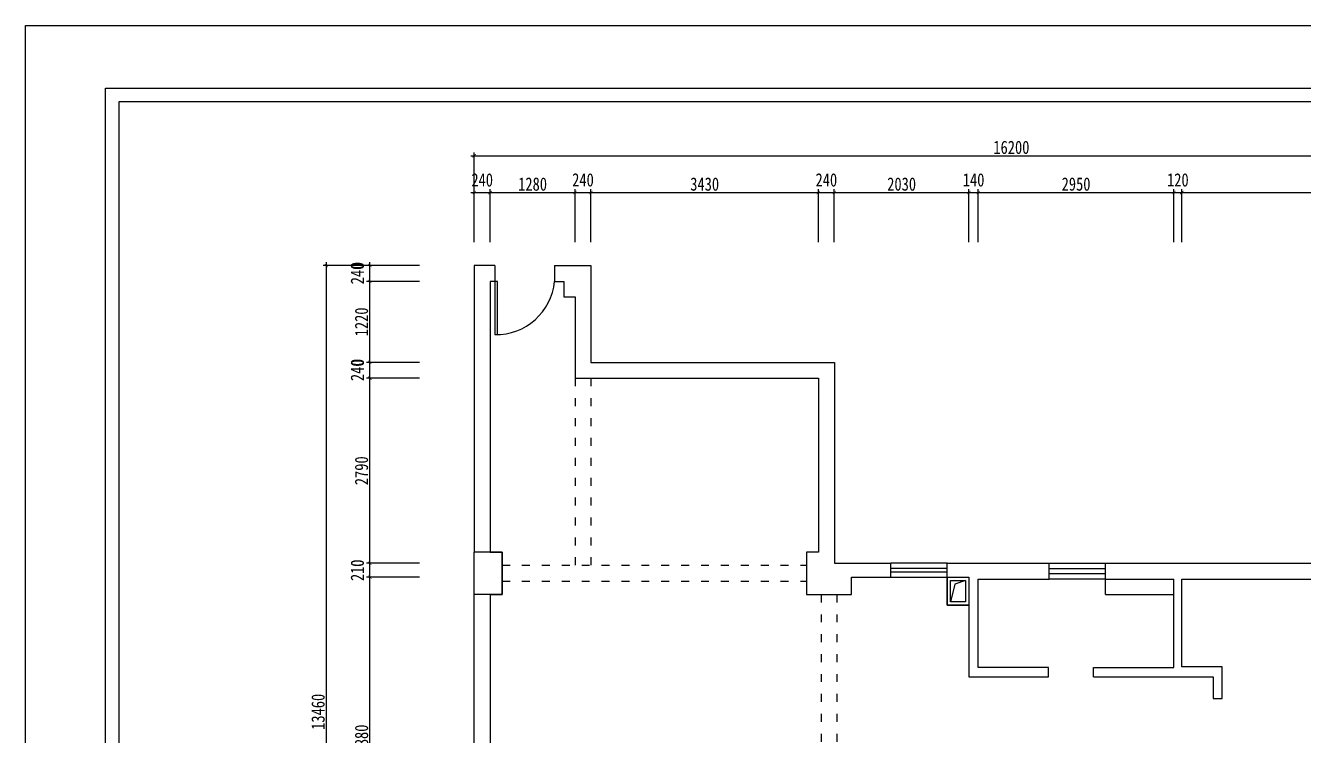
# Model space of a CAD drawing. Header units: millimetres. Extents: x 80308 to 204088, y -952573 to -878525.
# Drawn here: x 106601 to 125871, y -889230 to -878525 of the extents above; entities that cross this region are included whole.
import ezdxf

# ---------------------------------------------------------------- set-up
doc = ezdxf.new("R2010")
doc.units = ezdxf.units.MM
doc.header["$PDMODE"] = 3
doc.linetypes.add('ACAD_ISO03W100', pattern=[30, 12, -18])
for name, color, linetype in [('06其他', 8, 'Continuous'), ('250', 250, 'Continuous'), ('细线', 250, 'Continuous')]:
    doc.layers.add(name, color=color, linetype=linetype)
doc.styles.add('DIM', font='simhei.ttf', dxfattribs={"width": 0.8})
doc.dimstyles.new('1-50', dxfattribs={"dimscale": 50, "dimtxt": 4, "dimasz": 1, "dimexe": 1, "dimexo": 0.1, "dimgap": 0.5, "dimtad": 1, "dimdec": 0, "dimdsep": 46, "dimtxsty": 'DIM', "dimblk": 'ARCHTICK', "dimcen": 4, "dimdle": 1, "dimclrd": 3, "dimclre": 3, "dimclrt": 1, "dimadec": 0, "dimazin": 0, "dimtfac": 1, "dimtdec": 0, "dimtmove": 2, "dimatfit": 3, "dimldrblk": 'DOT', "dimfxl": 15, "dimfxlon": 1, "dimarcsym": 0})

# ---------------------------------------------------------------- blocks, each defined once
blk = doc.blocks.new('_ArchTick')
at = {"color": 0, "linetype": 'ByBlock', "const_width": 0.15}
blk.add_lwpolyline([(-0.5, -0.5), (0.5, 0.5)], dxfattribs=at)
blk = doc.blocks.new('*D140')
at = {"layer": '250', "color": 3, "lineweight": -2}
for p, q in [((113367, -881793), (113367, -880993)), ((113607, -881793), (113607, -880993)), ((113317, -881043), (113657, -881043))]:
    blk.add_line(p, q, dxfattribs=at)
at = {"layer": 'Defpoints', "color": 0}
for p in [(113607, -881043), (113367, -883349), (113607, -883589)]:
    blk.add_point(p, dxfattribs=at)
at = {"layer": '250', "color": 3, "lineweight": -2, "xscale": 50, "yscale": 50, "zscale": 50, "rotation": 180}
blk.add_blockref('_ArchTick', (113367, -881043), dxfattribs=at)
at = {"layer": '250', "color": 3, "lineweight": -2, "xscale": 50, "yscale": 50, "zscale": 50}
blk.add_blockref('_ArchTick', (113607, -881043), dxfattribs=at)
at = {"layer": '250', "color": 1, "insert": (113487, -880854), "char_height": 200, "attachment_point": 5, "style": 'DIM'}
blk.add_mtext('240', dxfattribs=at)
blk = doc.blocks.new('_Dot')
at = {"color": 0, "linetype": 'ByBlock', "lineweight": -2}
blk.add_line((-0.5, 0), (-1, 0), dxfattribs=at)
at = {"color": 0, "linetype": 'ByBlock', "const_width": 0.5}
blk.add_lwpolyline([(-0.25, 0, 1), (0.25, 0, 1)], format="xyb", close=True, dxfattribs=at)
blk = doc.blocks.new('*D141')
at = {"layer": '250', "color": 3, "lineweight": -2}
for p, q in [((113607, -881793), (113607, -880993)), ((114887, -881793), (114887, -880993)), ((113557, -881043), (114937, -881043))]:
    blk.add_line(p, q, dxfattribs=at)
at = {"layer": 'Defpoints', "color": 0}
for p in [(114887, -881043), (113607, -883589), (114887, -883819)]:
    blk.add_point(p, dxfattribs=at)
at = {"layer": '250', "color": 3, "lineweight": -2, "xscale": 50, "yscale": 50, "zscale": 50, "rotation": 180}
blk.add_blockref('_ArchTick', (113607, -881043), dxfattribs=at)
at = {"layer": '250', "color": 3, "lineweight": -2, "xscale": 50, "yscale": 50, "zscale": 50}
blk.add_blockref('_ArchTick', (114887, -881043), dxfattribs=at)
at = {"layer": '250', "color": 1, "insert": (114247, -880917), "char_height": 200, "attachment_point": 5, "style": 'DIM'}
blk.add_mtext('1280', dxfattribs=at)
blk = doc.blocks.new('*D142')
at = {"layer": '250', "color": 3, "lineweight": -2}
for p, q in [((114887, -881793), (114887, -880993)), ((115127, -881793), (115127, -880993)), ((114837, -881043), (115177, -881043))]:
    blk.add_line(p, q, dxfattribs=at)
at = {"layer": 'Defpoints', "color": 0}
for p in [(115127, -881043), (115127, -883349), (114887, -883819)]:
    blk.add_point(p, dxfattribs=at)
at = {"layer": '250', "color": 3, "lineweight": -2, "xscale": 50, "yscale": 50, "zscale": 50, "rotation": 180}
blk.add_blockref('_ArchTick', (114887, -881043), dxfattribs=at)
at = {"layer": '250', "color": 3, "lineweight": -2, "xscale": 50, "yscale": 50, "zscale": 50}
blk.add_blockref('_ArchTick', (115127, -881043), dxfattribs=at)
at = {"layer": '250', "color": 1, "insert": (115007, -880854), "char_height": 200, "attachment_point": 5, "style": 'DIM'}
blk.add_mtext('240', dxfattribs=at)
blk = doc.blocks.new('*D143')
at = {"layer": '250', "color": 3, "lineweight": -2}
for p, q in [((115127, -881793), (115127, -880993)), ((118557, -881793), (118557, -880993)), ((115077, -881043), (118607, -881043))]:
    blk.add_line(p, q, dxfattribs=at)
at = {"layer": 'Defpoints', "color": 0}
for p in [(118557, -881043), (115127, -883349), (118557, -885049)]:
    blk.add_point(p, dxfattribs=at)
at = {"layer": '250', "color": 3, "lineweight": -2, "xscale": 50, "yscale": 50, "zscale": 50, "rotation": 180}
blk.add_blockref('_ArchTick', (115127, -881043), dxfattribs=at)
at = {"layer": '250', "color": 3, "lineweight": -2, "xscale": 50, "yscale": 50, "zscale": 50}
blk.add_blockref('_ArchTick', (118557, -881043), dxfattribs=at)
at = {"layer": '250', "color": 1, "insert": (116842, -880917), "char_height": 200, "attachment_point": 5, "style": 'DIM'}
blk.add_mtext('3430', dxfattribs=at)
blk = doc.blocks.new('*D144')
at = {"layer": '250', "color": 3, "lineweight": -2}
for p, q in [((118557, -881793), (118557, -880993)), ((118797, -881793), (118797, -880993)), ((118507, -881043), (118847, -881043))]:
    blk.add_line(p, q, dxfattribs=at)
at = {"layer": 'Defpoints', "color": 0}
for p in [(118797, -881043), (118797, -884809), (118557, -885049)]:
    blk.add_point(p, dxfattribs=at)
at = {"layer": '250', "color": 3, "lineweight": -2, "xscale": 50, "yscale": 50, "zscale": 50, "rotation": 180}
blk.add_blockref('_ArchTick', (118557, -881043), dxfattribs=at)
at = {"layer": '250', "color": 3, "lineweight": -2, "xscale": 50, "yscale": 50, "zscale": 50}
blk.add_blockref('_ArchTick', (118797, -881043), dxfattribs=at)
at = {"layer": '250', "color": 1, "insert": (118677, -880854), "char_height": 200, "attachment_point": 5, "style": 'DIM'}
blk.add_mtext('240', dxfattribs=at)
blk = doc.blocks.new('*D145')
at = {"layer": '250', "color": 3, "lineweight": -2}
for p, q in [((118797, -881793), (118797, -880993)), ((120827, -881793), (120827, -880993)), ((118747, -881043), (120877, -881043))]:
    blk.add_line(p, q, dxfattribs=at)
at = {"layer": 'Defpoints', "color": 0}
for p in [(120827, -881043), (118797, -884809), (120827, -888469)]:
    blk.add_point(p, dxfattribs=at)
at = {"layer": '250', "color": 3, "lineweight": -2, "xscale": 50, "yscale": 50, "zscale": 50, "rotation": 180}
blk.add_blockref('_ArchTick', (118797, -881043), dxfattribs=at)
at = {"layer": '250', "color": 3, "lineweight": -2, "xscale": 50, "yscale": 50, "zscale": 50}
blk.add_blockref('_ArchTick', (120827, -881043), dxfattribs=at)
at = {"layer": '250', "color": 1, "insert": (119812, -880917), "char_height": 200, "attachment_point": 5, "style": 'DIM'}
blk.add_mtext('2030', dxfattribs=at)
blk = doc.blocks.new('*D146')
at = {"layer": '250', "color": 3, "lineweight": -2}
for p, q in [((120827, -881793), (120827, -880993)), ((120967, -881793), (120967, -880993)), ((120777, -881043), (121017, -881043))]:
    blk.add_line(p, q, dxfattribs=at)
at = {"layer": 'Defpoints', "color": 0}
for p in [(120967, -881043), (120967, -888079), (120827, -888469)]:
    blk.add_point(p, dxfattribs=at)
at = {"layer": '250', "color": 3, "lineweight": -2, "xscale": 50, "yscale": 50, "zscale": 50, "rotation": 180}
blk.add_blockref('_ArchTick', (120827, -881043), dxfattribs=at)
at = {"layer": '250', "color": 3, "lineweight": -2, "xscale": 50, "yscale": 50, "zscale": 50}
blk.add_blockref('_ArchTick', (120967, -881043), dxfattribs=at)
at = {"layer": '250', "color": 1, "insert": (120897, -880854), "char_height": 200, "attachment_point": 5, "style": 'DIM'}
blk.add_mtext('140', dxfattribs=at)
blk = doc.blocks.new('*D147')
at = {"layer": '250', "color": 3, "lineweight": -2}
for p, q in [((120967, -881793), (120967, -880993)), ((123917, -881793), (123917, -880993)), ((120917, -881043), (123967, -881043))]:
    blk.add_line(p, q, dxfattribs=at)
at = {"layer": 'Defpoints', "color": 0}
for p in [(123917, -881043), (120967, -888079), (123917, -888079)]:
    blk.add_point(p, dxfattribs=at)
at = {"layer": '250', "color": 3, "lineweight": -2, "xscale": 50, "yscale": 50, "zscale": 50, "rotation": 180}
blk.add_blockref('_ArchTick', (120967, -881043), dxfattribs=at)
at = {"layer": '250', "color": 3, "lineweight": -2, "xscale": 50, "yscale": 50, "zscale": 50}
blk.add_blockref('_ArchTick', (123917, -881043), dxfattribs=at)
at = {"layer": '250', "color": 1, "insert": (122442, -880917), "char_height": 200, "attachment_point": 5, "style": 'DIM'}
blk.add_mtext('2950', dxfattribs=at)
blk = doc.blocks.new('*D148')
at = {"layer": '250', "color": 3, "lineweight": -2}
for p, q in [((123917, -881793), (123917, -880993)), ((124037, -881793), (124037, -880993)), ((123867, -881043), (124087, -881043))]:
    blk.add_line(p, q, dxfattribs=at)
at = {"layer": 'Defpoints', "color": 0}
for p in [(124037, -881043), (123917, -888079), (124037, -888079)]:
    blk.add_point(p, dxfattribs=at)
at = {"layer": '250', "color": 3, "lineweight": -2, "xscale": 50, "yscale": 50, "zscale": 50, "rotation": 180}
blk.add_blockref('_ArchTick', (123917, -881043), dxfattribs=at)
at = {"layer": '250', "color": 3, "lineweight": -2, "xscale": 50, "yscale": 50, "zscale": 50}
blk.add_blockref('_ArchTick', (124037, -881043), dxfattribs=at)
at = {"layer": '250', "color": 1, "insert": (123977, -880854), "char_height": 200, "attachment_point": 5, "style": 'DIM'}
blk.add_mtext('120', dxfattribs=at)
blk = doc.blocks.new('*D149')
at = {"layer": '250', "color": 3, "lineweight": -2}
for p, q in [((124037, -881793), (124037, -880993)), ((129327, -881793), (129327, -880993)), ((123987, -881043), (129377, -881043))]:
    blk.add_line(p, q, dxfattribs=at)
at = {"layer": 'Defpoints', "color": 0}
for p in [(129327, -881043), (124037, -888079), (129327, -888159)]:
    blk.add_point(p, dxfattribs=at)
at = {"layer": '250', "color": 3, "lineweight": -2, "xscale": 50, "yscale": 50, "zscale": 50, "rotation": 180}
blk.add_blockref('_ArchTick', (124037, -881043), dxfattribs=at)
at = {"layer": '250', "color": 3, "lineweight": -2, "xscale": 50, "yscale": 50, "zscale": 50}
blk.add_blockref('_ArchTick', (129327, -881043), dxfattribs=at)
at = {"layer": '250', "color": 1, "insert": (126682, -880917), "char_height": 200, "attachment_point": 5, "style": 'DIM'}
blk.add_mtext('5290', dxfattribs=at)
blk = doc.blocks.new('*D151')
at = {"layer": '250', "color": 3, "lineweight": -2}
for p, q in [((113317, -880489), (129617, -880489)), ((113367, -881239), (113367, -880439)), ((129567, -881239), (129567, -880439))]:
    blk.add_line(p, q, dxfattribs=at)
at = {"layer": 'Defpoints', "color": 0}
for p in [(129567, -880489), (113367, -881793), (129567, -881793)]:
    blk.add_point(p, dxfattribs=at)
at = {"layer": '250', "color": 3, "lineweight": -2, "xscale": 50, "yscale": 50, "zscale": 50, "rotation": 180}
blk.add_blockref('_ArchTick', (113367, -880489), dxfattribs=at)
at = {"layer": '250', "color": 3, "lineweight": -2, "xscale": 50, "yscale": 50, "zscale": 50}
blk.add_blockref('_ArchTick', (129567, -880489), dxfattribs=at)
at = {"layer": '250', "color": 1, "insert": (121467, -880363), "char_height": 200, "attachment_point": 5, "style": 'DIM'}
blk.add_mtext('16200', dxfattribs=at)
blk = doc.blocks.new('*D161')
at = {"layer": '250', "color": 3, "lineweight": -2}
for p, q in [((130643, -886844), (131443, -886844)), ((131393, -889694), (131393, -886794)), ((130643, -889644), (131443, -889644))]:
    blk.add_line(p, q, dxfattribs=at)
at = {"layer": 'Defpoints', "color": 0}
for p in [(118912, -886844), (131393, -886844), (127742, -889644)]:
    blk.add_point(p, dxfattribs=at)
at = {"layer": '250', "color": 3, "lineweight": -2, "xscale": 50, "yscale": 50, "zscale": 50}
for p, rotation in [((131393, -886844), 90), ((131393, -889644), 270)]:
    blk.add_blockref('_ArchTick', p, dxfattribs=dict(at, rotation=rotation))
at = {"layer": '250', "color": 1, "insert": (131267, -888244), "char_height": 200, "attachment_point": 5, "rotation": 90, "style": 'DIM'}
blk.add_mtext('2800', dxfattribs=at)
blk = doc.blocks.new('*D162')
at = {"layer": '250', "color": 3, "lineweight": -2}
for p, q in [((131393, -886894), (131393, -886584)), ((130643, -886634), (131443, -886634)), ((130643, -886844), (131443, -886844))]:
    blk.add_line(p, q, dxfattribs=at)
at = {"layer": 'Defpoints', "color": 0}
for p in [(120452, -886634), (131393, -886634), (118912, -886844)]:
    blk.add_point(p, dxfattribs=at)
at = {"layer": '250', "color": 3, "lineweight": -2, "xscale": 50, "yscale": 50, "zscale": 50}
for p, rotation in [((131393, -886634), 90), ((131393, -886844), 270)]:
    blk.add_blockref('_ArchTick', p, dxfattribs=dict(at, rotation=rotation))
at = {"layer": '250', "color": 1, "insert": (131251, -886739), "char_height": 200, "attachment_point": 5, "rotation": 90, "style": 'DIM'}
blk.add_mtext('210', dxfattribs=at)
blk = doc.blocks.new('*D163')
at = {"layer": '250', "color": 3, "lineweight": -2}
for p, q in [((130643, -886634), (131443, -886634)), ((130643, -886634), (131443, -886634)), ((131393, -886634), (131393, -886634))]:
    blk.add_line(p, q, dxfattribs=at)
at = {"layer": 'Defpoints', "color": 0}
for p in [(117212, -886634), (120452, -886634), (131393, -886634)]:
    blk.add_point(p, dxfattribs=at)
at = {"layer": '250', "color": 1, "insert": (131251, -886634), "char_height": 200, "attachment_point": 5, "rotation": 90, "style": 'DIM'}
blk.add_mtext('0', dxfattribs=at)
blk = doc.blocks.new('*D164')
at = {"layer": '250', "color": 3, "lineweight": -2}
for p, q in [((130643, -883844), (131443, -883844)), ((131393, -886684), (131393, -883794)), ((130643, -886634), (131443, -886634))]:
    blk.add_line(p, q, dxfattribs=at)
at = {"layer": 'Defpoints', "color": 0}
for p in [(116972, -883844), (131393, -883844), (117212, -886634)]:
    blk.add_point(p, dxfattribs=at)
at = {"layer": '250', "color": 3, "lineweight": -2, "xscale": 50, "yscale": 50, "zscale": 50}
for p, rotation in [((131393, -883844), 90), ((131393, -886634), 270)]:
    blk.add_blockref('_ArchTick', p, dxfattribs=dict(at, rotation=rotation))
at = {"layer": '250', "color": 1, "insert": (131267, -885239), "char_height": 200, "attachment_point": 5, "rotation": 90, "style": 'DIM'}
blk.add_mtext('2790', dxfattribs=at)
blk = doc.blocks.new('*D165')
at = {"layer": '250', "color": 3, "lineweight": -2}
for p, q in [((130643, -883604), (131443, -883604)), ((131393, -883894), (131393, -883554)), ((130643, -883844), (131443, -883844))]:
    blk.add_line(p, q, dxfattribs=at)
at = {"layer": 'Defpoints', "color": 0}
for p in [(113542, -883604), (131393, -883604), (116972, -883844)]:
    blk.add_point(p, dxfattribs=at)
at = {"layer": '250', "color": 3, "lineweight": -2, "xscale": 50, "yscale": 50, "zscale": 50}
for p, rotation in [((131393, -883604), 90), ((131393, -883844), 270)]:
    blk.add_blockref('_ArchTick', p, dxfattribs=dict(at, rotation=rotation))
at = {"layer": '250', "color": 1, "insert": (131251, -883724), "char_height": 200, "attachment_point": 5, "rotation": 90, "style": 'DIM'}
blk.add_mtext('240', dxfattribs=at)
blk = doc.blocks.new('*D166')
at = {"layer": '250', "color": 3, "lineweight": -2}
for p, q in [((130643, -883604), (131443, -883604)), ((130643, -883604), (131443, -883604)), ((131393, -883604), (131393, -883604))]:
    blk.add_line(p, q, dxfattribs=at)
at = {"layer": 'Defpoints', "color": 0}
for p in [(113542, -883604), (117212, -883604), (131393, -883604)]:
    blk.add_point(p, dxfattribs=at)
at = {"layer": '250', "color": 1, "insert": (131251, -883604), "char_height": 200, "attachment_point": 5, "rotation": 90, "style": 'DIM'}
blk.add_mtext('0', dxfattribs=at)
blk = doc.blocks.new('*D167')
at = {"layer": '250', "color": 3, "lineweight": -2}
for p, q in [((131393, -883654), (131393, -882334)), ((130643, -882384), (131443, -882384)), ((130643, -883604), (131443, -883604))]:
    blk.add_line(p, q, dxfattribs=at)
at = {"layer": 'Defpoints', "color": 0}
for p in [(113132, -882384), (131393, -882384), (117212, -883604)]:
    blk.add_point(p, dxfattribs=at)
at = {"layer": '250', "color": 3, "lineweight": -2, "xscale": 50, "yscale": 50, "zscale": 50}
for p, rotation in [((131393, -882384), 90), ((131393, -883604), 270)]:
    blk.add_blockref('_ArchTick', p, dxfattribs=dict(at, rotation=rotation))
at = {"layer": '250', "color": 1, "insert": (131267, -882994), "char_height": 200, "attachment_point": 5, "rotation": 90, "style": 'DIM'}
blk.add_mtext('1220', dxfattribs=at)
blk = doc.blocks.new('*D168')
at = {"layer": '250', "color": 3, "lineweight": -2}
for p, q in [((130643, -882144), (131443, -882144)), ((131393, -882434), (131393, -882094)), ((130643, -882384), (131443, -882384))]:
    blk.add_line(p, q, dxfattribs=at)
at = {"layer": 'Defpoints', "color": 0}
for p in [(112992, -882144), (131393, -882144), (113132, -882384)]:
    blk.add_point(p, dxfattribs=at)
at = {"layer": '250', "color": 3, "lineweight": -2, "xscale": 50, "yscale": 50, "zscale": 50}
for p, rotation in [((131393, -882144), 90), ((131393, -882384), 270)]:
    blk.add_blockref('_ArchTick', p, dxfattribs=dict(at, rotation=rotation))
at = {"layer": '250', "color": 1, "insert": (131251, -882264), "char_height": 200, "attachment_point": 5, "rotation": 90, "style": 'DIM'}
blk.add_mtext('240', dxfattribs=at)
blk = doc.blocks.new('*D169')
at = {"layer": '250', "color": 3, "lineweight": -2}
for p, q in [((130643, -882144), (131443, -882144)), ((130643, -882144), (131443, -882144)), ((131393, -882144), (131393, -882144))]:
    blk.add_line(p, q, dxfattribs=at)
at = {"layer": 'Defpoints', "color": 0}
for p in [(112992, -882144), (113542, -882144), (131393, -882144)]:
    blk.add_point(p, dxfattribs=at)
at = {"layer": '250', "color": 1, "insert": (131251, -882144), "char_height": 200, "attachment_point": 5, "rotation": 90, "style": 'DIM'}
blk.add_mtext('0', dxfattribs=at)
blk = doc.blocks.new('*D184')
at = {"layer": '250', "color": 3, "lineweight": -2}
for p, q in [((112544, -886844), (111744, -886844)), ((111794, -891774), (111794, -886794)), ((112544, -891724), (111744, -891724))]:
    blk.add_line(p, q, dxfattribs=at)
at = {"layer": 'Defpoints', "color": 0}
for p in [(111794, -886844), (121550, -886844), (121550, -891724)]:
    blk.add_point(p, dxfattribs=at)
at = {"layer": '250', "color": 3, "lineweight": -2, "xscale": 50, "yscale": 50, "zscale": 50}
for p, rotation in [((111794, -886844), 90), ((111794, -891724), 270)]:
    blk.add_blockref('_ArchTick', p, dxfattribs=dict(at, rotation=rotation))
at = {"layer": '250', "color": 1, "insert": (111668, -889284), "char_height": 200, "attachment_point": 5, "rotation": 90, "style": 'DIM'}
blk.add_mtext('4880', dxfattribs=at)
blk = doc.blocks.new('*D185')
at = {"layer": '250', "color": 3, "lineweight": -2}
for p, q in [((111794, -886894), (111794, -886584)), ((112544, -886634), (111744, -886634)), ((112544, -886844), (111744, -886844))]:
    blk.add_line(p, q, dxfattribs=at)
at = {"layer": 'Defpoints', "color": 0}
for p in [(111794, -886634), (124530, -886634), (121550, -886844)]:
    blk.add_point(p, dxfattribs=at)
at = {"layer": '250', "color": 3, "lineweight": -2, "xscale": 50, "yscale": 50, "zscale": 50}
for p, rotation in [((111794, -886634), 90), ((111794, -886844), 270)]:
    blk.add_blockref('_ArchTick', p, dxfattribs=dict(at, rotation=rotation))
at = {"layer": '250', "color": 1, "insert": (111605, -886739), "char_height": 200, "attachment_point": 5, "rotation": 90, "style": 'DIM'}
blk.add_mtext('210', dxfattribs=at)
blk = doc.blocks.new('*D186')
at = {"layer": '250', "color": 3, "lineweight": -2}
for p, q in [((112544, -886634), (111744, -886634)), ((112544, -886634), (111744, -886634)), ((111794, -886634), (111794, -886634))]:
    blk.add_line(p, q, dxfattribs=at)
at = {"layer": 'Defpoints', "color": 0}
for p in [(111794, -886634), (121290, -886634), (124530, -886634)]:
    blk.add_point(p, dxfattribs=at)
at = {"layer": '250', "color": 1, "insert": (111605, -886634), "char_height": 200, "attachment_point": 5, "rotation": 90, "style": 'DIM'}
blk.add_mtext('0', dxfattribs=at)
blk = doc.blocks.new('*D187')
at = {"layer": '250', "color": 3, "lineweight": -2}
for p, q in [((112544, -883844), (111744, -883844)), ((111794, -886684), (111794, -883794)), ((112544, -886634), (111744, -886634))]:
    blk.add_line(p, q, dxfattribs=at)
at = {"layer": 'Defpoints', "color": 0}
for p in [(111794, -883844), (117380, -883844), (121290, -886634)]:
    blk.add_point(p, dxfattribs=at)
at = {"layer": '250', "color": 3, "lineweight": -2, "xscale": 50, "yscale": 50, "zscale": 50}
for p, rotation in [((111794, -883844), 90), ((111794, -886634), 270)]:
    blk.add_blockref('_ArchTick', p, dxfattribs=dict(at, rotation=rotation))
at = {"layer": '250', "color": 1, "insert": (111668, -885239), "char_height": 200, "attachment_point": 5, "rotation": 90, "style": 'DIM'}
blk.add_mtext('2790', dxfattribs=at)
blk = doc.blocks.new('*D188')
at = {"layer": '250', "color": 3, "lineweight": -2}
for p, q in [((112544, -883604), (111744, -883604)), ((111794, -883894), (111794, -883554)), ((112544, -883844), (111744, -883844))]:
    blk.add_line(p, q, dxfattribs=at)
at = {"layer": 'Defpoints', "color": 0}
for p in [(111794, -883604), (117620, -883604), (117380, -883844)]:
    blk.add_point(p, dxfattribs=at)
at = {"layer": '250', "color": 3, "lineweight": -2, "xscale": 50, "yscale": 50, "zscale": 50}
for p, rotation in [((111794, -883604), 90), ((111794, -883844), 270)]:
    blk.add_blockref('_ArchTick', p, dxfattribs=dict(at, rotation=rotation))
at = {"layer": '250', "color": 1, "insert": (111605, -883724), "char_height": 200, "attachment_point": 5, "rotation": 90, "style": 'DIM'}
blk.add_mtext('240', dxfattribs=at)
blk = doc.blocks.new('*D189')
at = {"layer": '250', "color": 3, "lineweight": -2}
for p, q in [((112544, -883604), (111744, -883604)), ((112544, -883604), (111744, -883604)), ((111794, -883604), (111794, -883604))]:
    blk.add_line(p, q, dxfattribs=at)
at = {"layer": 'Defpoints', "color": 0}
for p in [(111794, -883604), (117620, -883604), (121290, -883604)]:
    blk.add_point(p, dxfattribs=at)
at = {"layer": '250', "color": 1, "insert": (111605, -883604), "char_height": 200, "attachment_point": 5, "rotation": 90, "style": 'DIM'}
blk.add_mtext('0', dxfattribs=at)
blk = doc.blocks.new('*D190')
at = {"layer": '250', "color": 3, "lineweight": -2}
for p, q in [((111794, -883654), (111794, -882334)), ((112544, -882384), (111744, -882384)), ((112544, -883604), (111744, -883604))]:
    blk.add_line(p, q, dxfattribs=at)
at = {"layer": 'Defpoints', "color": 0}
for p in [(111794, -882384), (117070, -882384), (121290, -883604)]:
    blk.add_point(p, dxfattribs=at)
at = {"layer": '250', "color": 3, "lineweight": -2, "xscale": 50, "yscale": 50, "zscale": 50}
for p, rotation in [((111794, -882384), 90), ((111794, -883604), 270)]:
    blk.add_blockref('_ArchTick', p, dxfattribs=dict(at, rotation=rotation))
at = {"layer": '250', "color": 1, "insert": (111668, -882994), "char_height": 200, "attachment_point": 5, "rotation": 90, "style": 'DIM'}
blk.add_mtext('1220', dxfattribs=at)
blk = doc.blocks.new('*D191')
at = {"layer": '250', "color": 3, "lineweight": -2}
for p, q in [((112544, -882144), (111744, -882144)), ((111794, -882434), (111794, -882094)), ((112544, -882384), (111744, -882384))]:
    blk.add_line(p, q, dxfattribs=at)
at = {"layer": 'Defpoints', "color": 0}
for p in [(111794, -882144), (117070, -882144), (117070, -882384)]:
    blk.add_point(p, dxfattribs=at)
at = {"layer": '250', "color": 3, "lineweight": -2, "xscale": 50, "yscale": 50, "zscale": 50}
for p, rotation in [((111794, -882144), 90), ((111794, -882384), 270)]:
    blk.add_blockref('_ArchTick', p, dxfattribs=dict(at, rotation=rotation))
at = {"layer": '250', "color": 1, "insert": (111605, -882264), "char_height": 200, "attachment_point": 5, "rotation": 90, "style": 'DIM'}
blk.add_mtext('240', dxfattribs=at)
blk = doc.blocks.new('*D192')
at = {"layer": '250', "color": 3, "lineweight": -2}
for p, q in [((112544, -882144), (111744, -882144)), ((112544, -882144), (111744, -882144)), ((111794, -882144), (111794, -882144))]:
    blk.add_line(p, q, dxfattribs=at)
at = {"layer": 'Defpoints', "color": 0}
for p in [(111794, -882144), (117070, -882144), (117620, -882144)]:
    blk.add_point(p, dxfattribs=at)
at = {"layer": '250', "color": 1, "insert": (111605, -882144), "char_height": 200, "attachment_point": 5, "rotation": 90, "style": 'DIM'}
blk.add_mtext('0', dxfattribs=at)
blk = doc.blocks.new('*D193')
at = {"layer": '250', "color": 3, "lineweight": -2}
for p, q in [((111889, -882144), (111089, -882144)), ((111139, -895654), (111139, -882094)), ((111889, -895604), (111089, -895604))]:
    blk.add_line(p, q, dxfattribs=at)
at = {"layer": 'Defpoints', "color": 0}
for p in [(111139, -882144), (112725, -882144), (112725, -895604)]:
    blk.add_point(p, dxfattribs=at)
at = {"layer": '250', "color": 3, "lineweight": -2, "xscale": 50, "yscale": 50, "zscale": 50}
for p, rotation in [((111139, -882144), 90), ((111139, -895604), 270)]:
    blk.add_blockref('_ArchTick', p, dxfattribs=dict(at, rotation=rotation))
at = {"layer": '250', "color": 1, "insert": (111013, -888874), "char_height": 200, "attachment_point": 5, "rotation": 90, "style": 'DIM'}
blk.add_mtext('13460', dxfattribs=at)
blk = doc.blocks.new('esrfgrrtgjhtfy')
at = {"layer": '06其他', "color": 4, "linetype": 'ByBlock'}
for p, q in [((871846, 80042), (899351, 80042)), ((871846, 60252), (871846, 80042)), ((872038, 79849), (899159, 79849)), ((872038, 60445), (872038, 79849))]:
    blk.add_line(p, q, dxfattribs=at)
at = {"layer": '细线', "color": 1, "lineweight": -3}
blk.add_lwpolyline([(870703, 80935), (900137, 80935), (900137, 59717), (870703, 59717)], close=True, dxfattribs=at)

msp = doc.modelspace()

# ---------------------------------------------------------------- linework, layer by layer
at = {"layer": '250', "color": 0}
for p, q in [((113677.2, -882144.4), (113367.2, -882144.4)), ((113367.2, -882144.4), (113367.2, -886464.4)), ((113677.2, -882144.4), (113677.2, -882384.4)), ((114577.2, -882144.4), (114577.2, -882384.4)), ((114577.2, -882144.4), (115127.2, -882144.4)), ((115127.2, -882144.4), (115127.2, -883604.4)), ((113677.2, -882384.4), (113607.2, -882384.4)), ((113607.2, -882384.4), (113607.2, -886464.4)), ((114577.2, -882384.4), (114717.2, -882384.4)), ((114717.2, -882384.4), (114717.2, -882614.4)), ((114717.2, -882614.4), (114887.2, -882614.4)), ((114887.2, -882614.4), (114887.2, -883844.4)), ((115127.2, -883604.4), (118797.2, -883604.4)), ((118797.2, -883604.4), (118797.2, -886634.4)), ((114887.2, -883844.4), (118557.2, -883844.4)), ((118557.2, -883844.4), (118557.2, -886464.4)), ((113607.2, -886464.4), (113367.2, -886464.4)), ((113367.2, -887104.4), (113367.2, -886464.4)), ((113607.2, -886464.4), (113367.2, -886464.4)), ((113607.2, -886464.4), (113787.2, -886464.4)), ((113787.2, -886464.4), (113607.2, -886464.4)), ((113787.2, -886464.4), (113787.2, -887104.4)), ((113787.2, -887104.4), (113787.2, -886464.4)), ((118557.2, -886464.4), (118377.2, -886464.4)), ((118377.2, -886464.4), (118377.2, -887104.4)), ((118797.2, -886634.4), (119647.2, -886634.4)), ((120497.2, -886634.4), (122037.2, -886634.4)), ((122037.2, -886874.4), (122037.2, -886634.4)), ((122887.2, -886874.4), (122887.2, -886634.4)), ((122887.2, -886634.4), (129567.2, -886634.4)), ((119057.2, -887104.4), (119057.2, -886844.4)), ((119057.2, -886844.4), (119647.2, -886844.4)), ((120967.2, -888204.4), (120967.2, -886874.4)), ((120967.2, -886874.4), (122037.2, -886874.4)), ((122887.2, -887104.4), (122887.2, -886874.4)), ((122887.2, -886874.4), (123917.2, -886874.4)), ((122887.2, -886874.4), (122887.2, -886874.4)), ((123917.2, -888204.4), (123917.2, -886874.4)), ((124037.2, -888194.4), (124037.2, -886874.4)), ((124037.2, -886874.4), (127167.2, -886874.4)), ((113607.2, -887104.4), (113367.2, -887104.4)), ((113607.2, -887104.4), (113367.2, -887104.4)), ((113367.2, -891584.4), (113367.2, -887104.4)), ((113787.2, -887104.4), (113607.2, -887104.4)), ((113607.2, -887104.4), (113607.2, -891584.4)), ((113607.2, -887104.4), (113787.2, -887104.4)), ((118377.2, -887104.4), (119057.2, -887104.4)), ((122887.2, -887104.4), (123917.2, -887104.4)), ((120827.2, -887264.4), (120827.2, -888344.4)), ((122027.2, -888204.4), (120967.2, -888204.4)), ((122027.2, -888344.4), (122027.2, -888204.4)), ((122707.2, -888344.4), (122707.2, -888204.4)), ((122707.2, -888204.4), (123917.2, -888204.4)), ((124647.2, -888194.4), (124037.2, -888194.4)), ((124647.2, -888674.4), (124647.2, -888194.4)), ((120827.2, -888344.4), (122027.2, -888344.4)), ((122707.2, -888344.4), (124507.2, -888344.4)), ((124507.2, -888344.4), (124507.2, -888674.4)), ((124507.2, -888674.4), (124647.2, -888674.4))]:
    msp.add_line(p, q, dxfattribs=at)
at = {"layer": '250', "color": 1, "linetype": 'ACAD_ISO03W100', "ltscale": 10}
for p, q in [((114887.2, -883844.4), (114887.2, -886664.4)), ((115127.2, -883844.4), (115127.2, -886664.4)), ((113787.2, -886664.4), (118377.2, -886664.4)), ((113787.2, -886904.4), (118377.2, -886904.4)), ((118597.2, -887104.4), (118597.2, -891584.4)), ((118837.2, -887104.4), (118837.2, -891584.4))]:
    msp.add_line(p, q, dxfattribs=at)
at = {"layer": '250', "color": 3}
for p, q in [((119647.2, -886844.4), (119647.2, -886634.4)), ((120497.2, -886634.4), (119647.2, -886634.4)), ((120497.2, -886714.4), (119647.2, -886714.4)), ((119647.2, -886764.4), (120497.2, -886764.4)), ((120497.2, -886844.4), (120497.2, -886634.4)), ((122037.2, -886634.4), (122887.2, -886634.4)), ((122037.2, -886714.4), (122887.2, -886714.4)), ((119647.2, -886844.4), (120497.2, -886844.4)), ((122887.2, -886794.4), (122037.2, -886794.4)), ((122887.2, -886874.4), (122037.2, -886874.4))]:
    msp.add_line(p, q, dxfattribs=at)
at = {"layer": '250', "color": 1}
for p, q in [((120497.2, -886844.4), (120497.2, -887264.4)), ((120614.6, -886947.6), (120547.2, -887214.4)), ((120777.2, -886894.4), (120614.6, -886947.6)), ((120497.2, -887264.4), (120827.2, -887264.4))]:
    msp.add_line(p, q, dxfattribs=at)
at = {"layer": '250', "color": 2}
msp.add_lwpolyline([(113717.2, -883184.4), (113717.2, -882384.4), (113677.2, -882384.4), (113677.2, -883184.4)], close=True, dxfattribs=at)
at = {"layer": '250', "color": 1}
for points in [[(120827.2, -887264.4), (120497.2, -887264.4), (120497.2, -886844.4), (120827.2, -886844.4)], [(120777.2, -887214.4), (120547.2, -887214.4), (120547.2, -886894.4), (120777.2, -886894.4)]]:
    msp.add_lwpolyline(points, close=True, dxfattribs=at)
at = {"layer": '250', "color": 2}
msp.add_arc((113697.2, -882300.6), 884, 268.70357, 354.56351, dxfattribs=at)

# ---------------------------------------------------------------- block references
at = {"color": 7, "xscale": 1.05600000006234, "yscale": 1.056000000055064, "zscale": 1.056}
msp.add_blockref('esrfgrrtgjhtfy', (-812860.7, -963992.7), dxfattribs=at)

# ---------------------------------------------------------------- dimensions: what is measured, and where the dimension line sits
at = {"layer": '250', "color": 0}
for base, p1, p2, picture, middle in [((129567.2, -880489.1), (113367.2, -881792.9), (129567.2, -881792.9), '*D151', (121467.2, -880362.9)), ((113607.2, -881042.9), (113367.2, -883349.3), (113607.2, -883589.3), '*D140', (113487.2, -880854.2)), ((114887.2, -881042.9), (113607.2, -883589.3), (114887.2, -883819.3), '*D141', (114247.2, -880916.7)), ((115127.2, -881042.9), (114887.2, -883819.3), (115127.2, -883349.3), '*D142', (115007.2, -880854.2)), ((118557.2, -881042.9), (115127.2, -883349.3), (118557.2, -885049.3), '*D143', (116842.2, -880916.7)), ((118797.2, -881042.9), (118557.2, -885049.3), (118797.2, -884809.3), '*D144', (118677.2, -880854.2)), ((120827.2, -881042.9), (118797.2, -884809.3), (120827.2, -888469.3), '*D145', (119812.2, -880916.7)), ((120967.2, -881042.9), (120827.2, -888469.3), (120967.2, -888079.3), '*D146', (120897.2, -880854.2)), ((123917.2, -881042.9), (120967.2, -888079.3), (123917.2, -888079.3), '*D147', (122442.2, -880916.7)), ((124037.2, -881042.9), (123917.2, -888079.3), (124037.2, -888079.3), '*D148', (123977.2, -880854.2)), ((129327.2, -881042.9), (124037.2, -888079.3), (129327.2, -888159.3), '*D149', (126682.2, -880916.7))]:
    dim = msp.add_linear_dim(base=base, p1=p1, p2=p2, dimstyle='1-50', dxfattribs=at)
    dim.commit()
    dim.dimension.update_dxf_attribs({"geometry": picture, "text_midpoint": middle})
for base, p1, p2, angle, picture, middle in [((111138.7, -882144.4), (112724.7, -895604.4), (112724.7, -882144.4), 90, '*D193', (111012.6, -888874.4)), ((111793.9, -882144.4), (117070.1, -882384.4), (117070.1, -882144.4), 270, '*D191', (111605.3, -882264.4)), ((111793.922877, -882144.3990774), (117070.1412059, -882144.3990774), (117620.1412059, -882144.3990774), 270, '*D192', (111605.2992815, -882144.3990774)), ((111793.9, -882384.4), (121290.1, -883604.4), (117070.1, -882384.4), 270, '*D190', (111667.8, -882994.4)), ((131393.1, -882384.4), (117212.5, -883604.4), (113132.5, -882384.4), 270, '*D167', (131267, -882994.4)), ((111793.9, -883604.4), (117380.1, -883844.4), (117620.1, -883604.4), 270, '*D188', (111605.3, -883724.4)), ((111793.922877, -883604.3990774), (117620.1412059, -883604.3990774), (121290.1412059, -883604.3990774), 270, '*D189', (111605.2992815, -883604.3990774)), ((111793.9, -883844.4), (121290.1, -886634.4), (117380.1, -883844.4), 270, '*D187', (111667.8, -885239.4)), ((131393.1, -883844.4), (117212.5, -886634.4), (116972.5, -883844.4), 270, '*D164', (131267, -885239.4)), ((111793.9, -886634.4), (121550.1, -886844.4), (124530.1, -886634.4), 270, '*D185', (111605.3, -886739.4)), ((111793.922877, -886634.3990774), (124530.1412059, -886634.3990774), (121290.1412059, -886634.3990774), 270, '*D186', (111605.2992815, -886634.3990774)), ((111793.9, -886844.4), (121550.1, -891724.4), (121550.1, -886844.4), 270, '*D184', (111667.8, -889284.4)), ((131393.1, -886844.4), (127742.5, -889644.4), (118912.5, -886844.4), 270, '*D161', (131267, -888244.4))]:
    dim = msp.add_linear_dim(base=base, p1=p1, p2=p2, angle=angle, dimstyle='1-50', dxfattribs=at)
    dim.commit()
    dim.dimension.update_dxf_attribs({"geometry": picture, "text_midpoint": middle})
for base, p1, p2, picture, middle in [((131393.1, -882144.4), (113132.5, -882384.4), (112992.5, -882144.4), '*D168', (131250.6, -882264.4)), ((131393.1453243, -882144.3990774), (112992.4799542, -882144.3990774), (113542.4799542, -882144.3990774), '*D169', (131250.6177808, -882144.3990774)), ((131393.1, -883604.4), (116972.5, -883844.4), (113542.5, -883604.4), '*D165', (131250.6, -883724.4)), ((131393.1453243, -883604.3990774), (113542.4799542, -883604.3990774), (117212.4799542, -883604.3990774), '*D166', (131250.6177808, -883604.3990774)), ((131393.1453243, -886634.3990774), (120452.4799542, -886634.3990774), (117212.4799542, -886634.3990774), '*D163', (131250.6177808, -886634.3990774)), ((131393.1, -886634.4), (118912.5, -886844.4), (120452.5, -886634.4), '*D162', (131250.6, -886739.4))]:
    dim = msp.add_linear_dim(base=base, p1=p1, p2=p2, angle=270, dimstyle='1-50', dxfattribs=at)
    dim.commit()
    dim.dimension.update_dxf_attribs({"geometry": picture, "text_midpoint": middle, "dimtype": 160})

doc.saveas('drawing.dxf')
